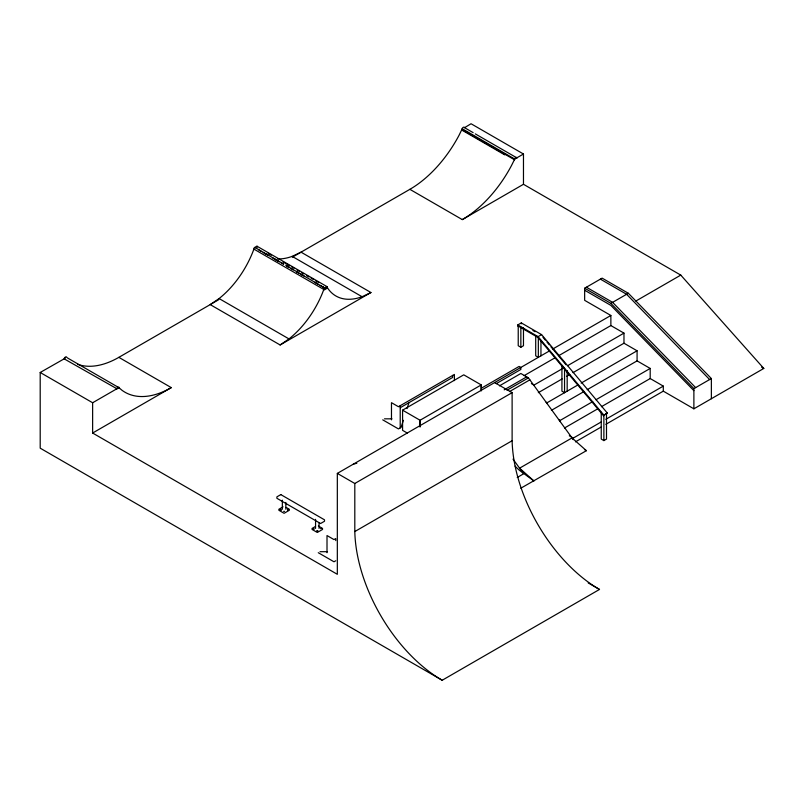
<?xml version="1.0" encoding="UTF-8"?>
<svg xmlns="http://www.w3.org/2000/svg" width="804" height="804" viewBox="0 0 804 804"><rect width="100%" height="100%" fill="white"/><g stroke="black" fill="none" stroke-linecap="round" stroke-linejoin="round"><path stroke-width="1.21" d="M420 426.18L420.06 420.251L481.234 384.925L481.234 390.603M481.174 390.855L481.234 384.925L463.757 374.835L402.583 410.161L402.583 430.341L407.246 433.034M473.134 132.63L464.571 127.685A1.95 1.126 -60 0 0 463.174 127.394A1.95 1.126 -60 0 0 461.908 129.414L459.104 135.172A92.691 53.516 -60 0 1 409.869 189.332L292.385 257.159M514.329 159.875L514.339 159.684A1.95 1.126 -60 0 1 515.454 157.785A1.95 1.126 -60 0 1 516.871 157.695L515.696 158.509M254.516 249.461A1.236 0.714 -60 0 1 253.883 248.677A1.236 0.714 -60 0 1 254.818 247.31A1.236 0.714 -60 0 1 255.622 247.853L255.622 247.853A1.236 0.714 -60 0 1 256.607 246.275A1.236 0.714 -60 0 1 257.34 247.119M285.732 265.24L325.499 288.495A1.236 0.714 -60 0 1 324.092 289.812A1.236 0.714 -60 0 1 324.293 288.023A1.236 0.714 -60 0 1 325.53 288.214A1.236 0.714 -60 0 1 326.776 286.586A1.236 0.714 -60 0 1 326.967 288.164A1.236 0.714 -60 0 1 325.56 288.455L320.123 285.39M284.576 511.354L283.621 511.354M321.298 528.429L320.555 528.68M403.337 420.341L401.085 427.406L398.462 428.924L382.734 419.839M407.075 408.573L408.955 402.683M40.2 372.483L64.149 358.845L116.741 388.664A1.95 1.126 -60 0 1 118.118 387.176A1.95 1.126 -60 0 1 119.223 387.699L119.233 388.503L118.851 387.618L92.631 402.754L40.2 372.483L40.2 448.17L442.2 680.254L599.503 589.443A123.635 71.385 60 0 1 512.118 440.733L512.118 392.664L494.631 382.573M605.824 424.341L663.3 391.156L693.882 408.814L763.8 368.443L680.777 275.109L523.474 184.287L523.474 154.016L514.731 159.061L511.545 165.443A92.691 53.516 -60 0 1 462.3 219.603L409.869 189.332M603.432 415.628L607.291 413.025L541.584 334.625L521.293 322.906L517.796 324.927L517.796 325.811L537.896 337.419L603.432 415.628L607.291 413.025M280.124 344.966L288.988 338.916A70.038 40.431 -60 0 0 323.811 289.47L253.903 249.099A70.038 40.431 -60 0 1 219.08 298.555L210.206 304.605L280.124 344.966L370.945 292.525L301.038 252.165L292.164 256.365A70.038 40.431 -60 0 1 277.491 258.888M65.456 357.901L64.149 358.845A1.95 1.126 -60 0 1 65.506 356.986A1.95 1.126 -60 0 1 66.792 357.428M116.58 389.116L117.886 388.171M464.571 127.685L471.043 123.746L523.474 154.016M77.837 364.373A92.691 53.516 -60 0 0 118.851 357.348L218.748 299.671M92.631 402.754L92.631 433.034L171.282 387.618L118.851 357.348M462.3 219.603L523.474 184.287M517.796 325.811L518.228 325.56L518.228 345.74L520.851 347.258L523.474 345.74L523.474 327.931M558.81 355.619L610.869 325.56L610.869 315.469L584.649 300.334L584.649 288.224L602.126 278.134L628.346 293.269L711.369 378.543L711.369 398.724M400.211 407.728L452.652 377.458L452.652 375.438M517.796 324.927L538.087 336.635L541.584 334.625M537.896 337.419L538.328 337.167L538.328 357.348L535.705 355.83L535.705 335.65L538.328 337.167M584.649 288.224L610.869 303.359L628.346 293.269M481.646 388.051L519.103 366.433L520.851 367.438L520.851 369.458L496.239 383.669M92.631 433.034L337.328 574.307L337.328 473.395L549.554 350.866M552.78 349.006L610.869 315.469M635.833 301.058L680.777 275.109M283.048 506.842L278.857 509.264L278.857 510.269L284.093 513.294L289.339 510.269L289.339 509.264L286.194 507.445M499.455 385.85L520.851 373.488L528.429 377.87L573.282 439.627L573.282 438.079L601.482 421.798M524.107 375.649L555.554 357.489M504.208 389.829L526.68 376.855M507.022 390.221L528.429 377.87M509.535 391.578L529.866 379.84M337.328 473.395L354.805 483.485L512.118 392.664M531.374 383.598L533.956 385.096L562.157 368.815M567.584 365.689L623.974 333.127L623.974 343.218L573.001 372.644M538.298 392.684L562.157 378.905M566.498 376.403L569.745 374.523M315.208 526.62L312.063 528.429L312.063 529.444L317.309 532.469L322.545 529.444L322.545 528.429L318.354 526.007M546.097 402.201L547.072 402.754L577.925 384.945M581.151 383.076L637.08 350.785L637.08 360.875L587.191 389.679M551.403 410.341L583.945 391.558M442.2 680.254A123.635 71.385 60 0 1 354.805 531.555L512.118 440.733M558.72 419.577L560.177 420.412L592.709 401.628M595.965 399.759L650.195 368.443L650.195 378.543L601.392 406.713M564.519 427.999L598.136 408.593M335.74 560.77L333.992 561.785L318.263 552.7M605.824 419.296L663.3 386.111L663.3 391.156M575.453 441.868L601.482 426.844M517.223 477.486L523.655 473.767L513.032 459.144M520.791 488.229L586.397 450.692L572.036 437.909L519.595 468.179L533.956 480.963M601.251 412.241L601.251 439.084L603.874 440.602L606.497 439.084L606.497 413.859M693.882 408.814L693.882 388.633L711.369 378.543M370.945 292.525L362.071 296.726A70.038 40.431 -60 0 1 327.248 287.48M353.368 464.129L356.825 463.265M287.46 509.997C288.455 510.6 288.445 508.882 287.46 509.535M384.483 418.834L391.97 418.834M320.012 551.695L327.499 551.695M475.275 133.866L517.012 157.956M514.731 159.061L462.3 128.791L461.938 130.147L504.741 154.86M461.908 129.414L514.339 159.684M761.639 367.207L763.8 368.443M600.377 279.139L626.597 294.274L709.62 379.548M586.397 287.219L612.618 302.354L695.631 387.618M584.649 290.244L610.869 305.379L693.882 390.643M610.869 325.56L623.974 333.127M623.974 343.218L637.08 350.785M637.08 360.875L650.195 368.443M650.195 378.543L663.3 386.111M532.921 330.514L535.042 331.73M292.164 256.365L362.071 296.726M257.109 246.275L327.027 286.636M268.094 253.33L271.32 255.19M283.149 262.024L289.601 265.752M291.751 266.988L293.912 268.234M297.138 270.094L299.289 271.34M301.44 272.576L303.59 273.822M306.816 275.682L308.967 276.928M311.118 278.174L313.269 279.41M315.419 280.656L318.645 282.516M255.622 247.853L283.581 263.993M265.33 253.682L268.556 255.551M275.008 259.27L278.234 261.139M281.46 262.998L283.611 264.245M286.837 266.104L288.988 267.35L286.777 266.134M301.902 274.797L304.053 276.043M322.334 286.596L325.53 288.214M258.818 249.994L260.968 251.23M263.119 252.476L266.345 254.335M272.797 258.064L279.249 261.792M291.088 268.626L293.239 269.863M300.766 274.214L302.917 275.45M314.746 282.284L317.972 284.144M569.312 435.778L573.282 438.079M584.458 449.567L586.397 450.692M219.08 298.555L288.988 338.916M402.583 410.161L420.06 420.251L420.06 427.055M588.196 582.91L599.503 589.443M67.486 357.961L117.786 387.005M533.665 480.792L519.384 470.26A74.39 42.954 60 0 1 515.083 466.149M281.028 510.128C278.727 510.309 281.47 508.329 281.098 510.269M118.851 387.618L122.047 390.312A92.691 53.516 -60 0 0 171.282 387.618M610.869 303.359L693.882 388.633M542.981 337.298L545.363 340.142M546.951 342.032L549.333 344.876M550.921 346.775L566.016 364.785M538.087 336.635L603.804 415.045M603.874 415.366L603.874 440.602M567.172 370.564L567.172 391.156M560.177 420.412L560.177 421.577M547.072 402.754L547.072 403.538M540.951 340.404L540.951 355.83M521.293 322.906L521.293 323.791M520.851 327.077L520.851 347.258M454.391 380.593L454.391 374.433L398.462 406.723L391.478 402.683L391.478 419.839M400.211 405.708L400.211 427.909M354.805 483.485L354.805 531.555M335.74 540.589L335.74 538.569L333.992 539.584L327.007 535.544L327.007 552.7M319.057 522.761L319.057 528.429M317.801 531.464C318.706 530.268 315.892 530.288 316.816 531.464M315.56 519.354L315.56 528.429M285.842 502.45L285.842 509.264M282.345 500.178L282.345 509.264M313.329 529.364C312.957 527.575 315.691 529.404 313.329 529.364M280.817 494.601L276.888 496.872L276.888 498.289L320.585 523.515L324.514 521.243L324.514 519.826L280.817 494.601M564.549 392.664L561.926 391.156L561.926 365.317L564.549 368.443L564.549 392.664M298.676 272.938L296.525 271.692L298.616 272.968"/></g></svg>
